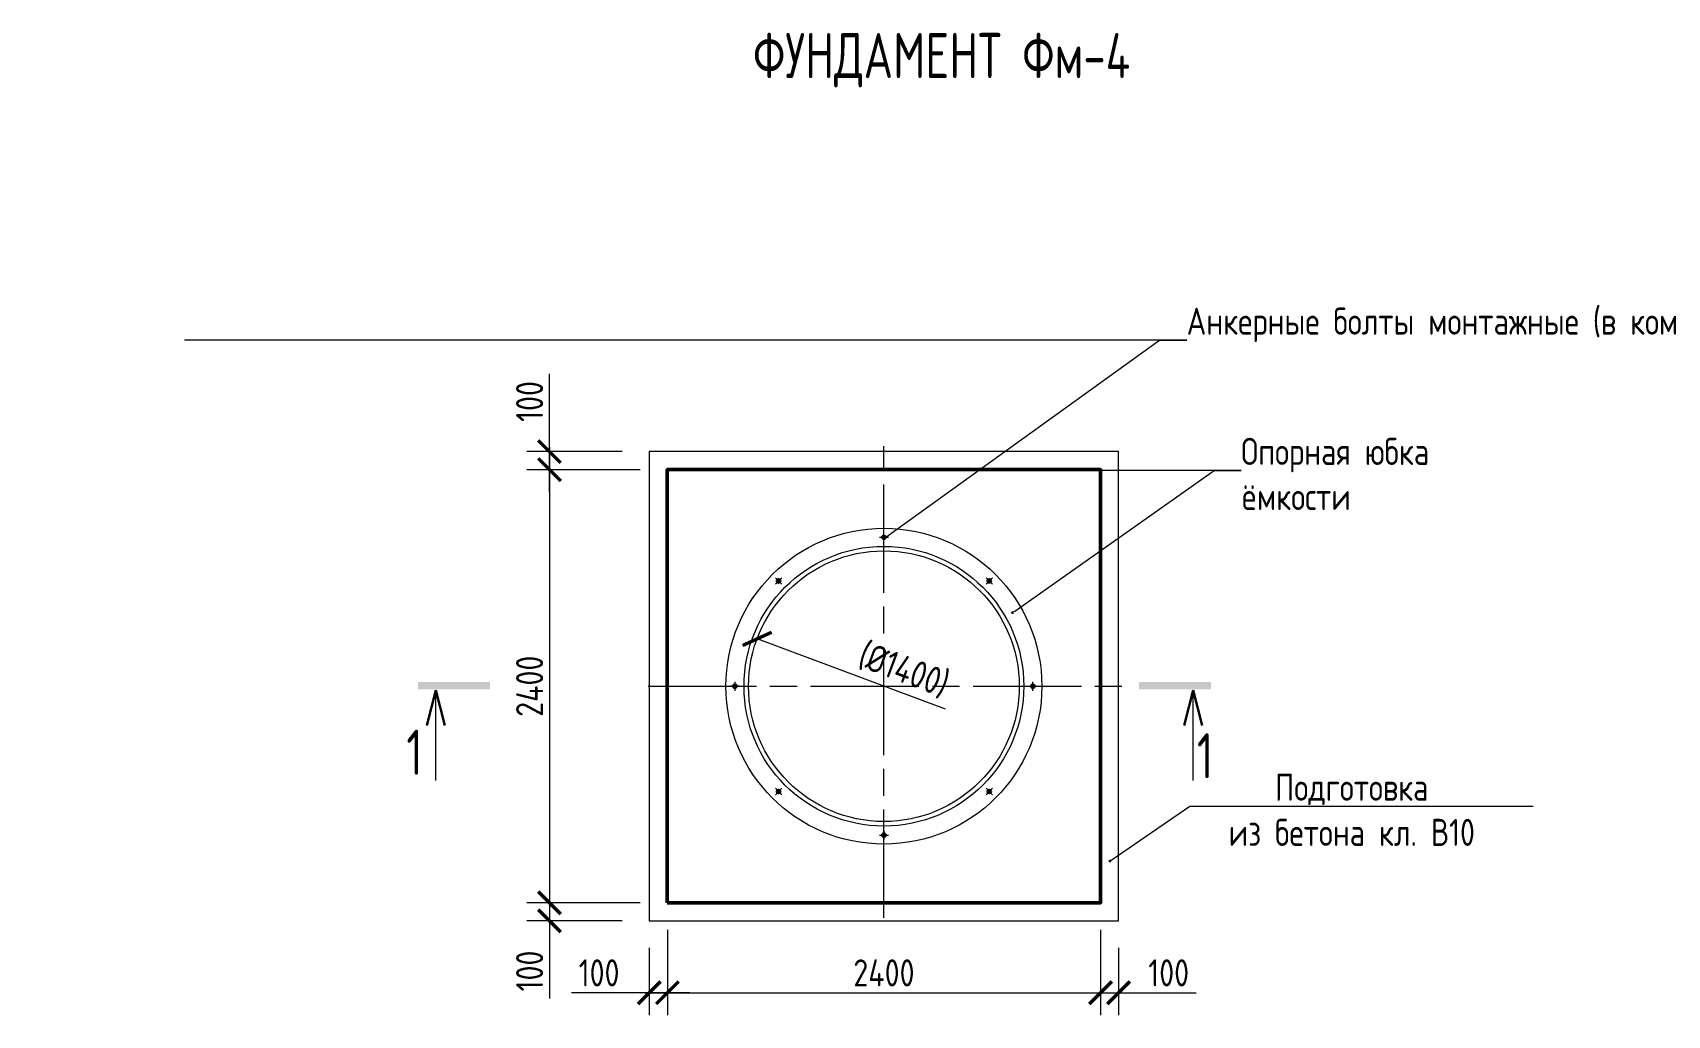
# Model space of a CAD drawing. Header units: millimetres. Extents: x 20530103 to 31271019, y 32092698 to 33532929.
# Drawn here: x 26448150 to 26466261, y 33017190 to 33028080 of the extents above; entities that cross this region are included whole.
import ezdxf
from ezdxf import colors
from ezdxf.entities.mleader import LeaderData, LeaderLine
from ezdxf.enums import TextEntityAlignment as Align
from ezdxf.lldxf.tags import DXFTag
from ezdxf.math import Vec2, Vec3

# ---------------------------------------------------------------- set-up
doc = ezdxf.new("R2010")
doc.units = ezdxf.units.MM
doc.linetypes.add('AM_ISO08W050', pattern=[18, 12, -1.5, 3, -1.5])
doc.styles.add('GOST 2.304', font='GOST.TTF')
tags = doc.linetypes.add('5-2', pattern=[3.5, 2.5, -1]).pattern_tags.tags
tags[6:7] = [DXFTag(74, 4), DXFTag(75, 0), DXFTag(340, '0'), DXFTag(46, 1.0), DXFTag(50, 0.0), DXFTag(44, 0.0), DXFTag(45, 0.0)]
tags[4:5] = [DXFTag(74, 4), DXFTag(75, 0), DXFTag(340, '0'), DXFTag(46, 1.0), DXFTag(50, 0.0), DXFTag(44, 0.0), DXFTag(45, 0.0)]
doc.dimstyles.new('м20', dxfattribs={"dimscale": 100, "dimtxt": 3, "dimasz": 2.5, "dimexe": 2.5, "dimexo": 3, "dimgap": 0.7, "dimtad": 1, "dimdec": 0, "dimlfac": 0.2, "dimtxsty": 'GOST 2.304', "dimblk": 'ARCHTICK', "dimcen": 2.5, "dimdle": 2.5, "dimclrd": 7, "dimclre": 7, "dimclrt": 256, "dimadec": 1, "dimazin": 0, "dimtfac": 1, "dimtdec": 0, "dimtmove": 0, "dimatfit": 3, "dimldrblk": 'NONE', "dimfxl": 1, "dimlwd": 20, "dimlwe": 20, "dimarcsym": 0})

# ---------------------------------------------------------------- blocks, each defined once
blk = doc.blocks.new('_None')
blk = doc.blocks.new('_ArchTick')
at = {"color": 0, "linetype": 'ByBlock', "const_width": 0.15}
blk.add_lwpolyline([(-0.5, -0.5), (0.5, 0.5)], dxfattribs=at)
blk = doc.blocks.new('*D481')
at = {"color": 7, "linetype": 'Continuous', "lineweight": 20, "transparency": 16777216}
for p, q in [((26453876, 33023437), (26453876, 33024299)), ((26454682, 33023437), (26453626, 33023437)), ((26453876, 33022987), (26453876, 33023437)), ((26454882, 33023237), (26453626, 33023237))]:
    blk.add_line(p, q, dxfattribs=at)
at = {"color": 7, "linetype": 'Continuous', "lineweight": 20, "transparency": 16777216, "xscale": 250, "yscale": 250, "zscale": 250}
for p, rotation in [((26453876, 33023437), 90), ((26453876, 33023237), 270)]:
    blk.add_blockref('_ArchTick', p, dxfattribs=dict(at, rotation=rotation))
at = {"color": 7, "linetype": 'Continuous', "lineweight": 20, "transparency": 16777216, "insert": (26453656, 33023993), "char_height": 300, "attachment_point": 5, "rotation": 90, "style": 'GOST 2.304'}
blk.add_mtext('100', dxfattribs=at)
blk = doc.blocks.new('*D482')
at = {"color": 7, "linetype": 'Continuous', "lineweight": 20, "transparency": 16777216}
for p, q in [((26454882, 33018437), (26453626, 33018437)), ((26453876, 33018437), (26453876, 33017987)), ((26454682, 33018237), (26453626, 33018237)), ((26453876, 33018237), (26453876, 33017376))]:
    blk.add_line(p, q, dxfattribs=at)
at = {"color": 7, "linetype": 'Continuous', "lineweight": 20, "transparency": 16777216, "xscale": 250, "yscale": 250, "zscale": 250}
for p, rotation in [((26453876, 33018437), 90), ((26453876, 33018237), 270)]:
    blk.add_blockref('_ArchTick', p, dxfattribs=dict(at, rotation=rotation))
at = {"color": 7, "linetype": 'Continuous', "lineweight": 20, "transparency": 16777216, "insert": (26453656, 33017681), "char_height": 300, "attachment_point": 5, "rotation": 90, "style": 'GOST 2.304'}
blk.add_mtext('100', dxfattribs=at)
blk = doc.blocks.new('*D483')
at = {"color": 7, "linetype": 'Continuous', "lineweight": 20, "transparency": 16777216}
for p, q in [((26453876, 33023487), (26453876, 33018187)), ((26454882, 33023237), (26453626, 33023237)), ((26454882, 33018437), (26453626, 33018437))]:
    blk.add_line(p, q, dxfattribs=at)
at = {"color": 7, "linetype": 'Continuous', "lineweight": 20, "transparency": 16777216, "xscale": 250, "yscale": 250, "zscale": 250}
for p, rotation in [((26453876, 33023237), 90), ((26453876, 33018437), 270)]:
    blk.add_blockref('_ArchTick', p, dxfattribs=dict(at, rotation=rotation))
at = {"color": 7, "linetype": 'Continuous', "lineweight": 20, "transparency": 16777216, "insert": (26453656, 33020837), "char_height": 300, "attachment_point": 5, "rotation": 90, "style": 'GOST 2.304'}
blk.add_mtext('2400', dxfattribs=at)
blk = doc.blocks.new('*D484')
at = {"color": 7, "linetype": 'Continuous', "lineweight": 20, "transparency": 16777216}
for p, q in [((26455182, 33018137), (26455182, 33017190)), ((26454982, 33017937), (26454982, 33017190)), ((26454982, 33017440), (26454120, 33017440)), ((26455432, 33017440), (26454982, 33017440))]:
    blk.add_line(p, q, dxfattribs=at)
at = {"color": 7, "linetype": 'Continuous', "lineweight": 20, "transparency": 16777216, "xscale": 250, "yscale": 250, "zscale": 250, "rotation": 180}
blk.add_blockref('_ArchTick', (26454982, 33017440), dxfattribs=at)
at = {"color": 7, "linetype": 'Continuous', "lineweight": 20, "transparency": 16777216, "xscale": 250, "yscale": 250, "zscale": 250}
blk.add_blockref('_ArchTick', (26455182, 33017440), dxfattribs=at)
at = {"color": 7, "linetype": 'Continuous', "lineweight": 20, "transparency": 16777216, "insert": (26454426, 33017660), "char_height": 300, "attachment_point": 5, "style": 'GOST 2.304'}
blk.add_mtext('100', dxfattribs=at)
blk = doc.blocks.new('*D485')
at = {"color": 7, "linetype": 'Continuous', "lineweight": 20, "transparency": 16777216}
for p, q in [((26459982, 33018137), (26459982, 33017190)), ((26460182, 33017937), (26460182, 33017190)), ((26459982, 33017440), (26460432, 33017440)), ((26460182, 33017440), (26461043, 33017440))]:
    blk.add_line(p, q, dxfattribs=at)
at = {"color": 7, "linetype": 'Continuous', "lineweight": 20, "transparency": 16777216, "xscale": 250, "yscale": 250, "zscale": 250, "rotation": 180}
blk.add_blockref('_ArchTick', (26459982, 33017440), dxfattribs=at)
at = {"color": 7, "linetype": 'Continuous', "lineweight": 20, "transparency": 16777216, "xscale": 250, "yscale": 250, "zscale": 250}
blk.add_blockref('_ArchTick', (26460182, 33017440), dxfattribs=at)
at = {"color": 7, "linetype": 'Continuous', "lineweight": 20, "transparency": 16777216, "insert": (26460737, 33017660), "char_height": 300, "attachment_point": 5, "style": 'GOST 2.304'}
blk.add_mtext('100', dxfattribs=at)
blk = doc.blocks.new('*D486')
at = {"color": 7, "linetype": 'Continuous', "lineweight": 20, "transparency": 16777216}
for p, q in [((26455182, 33018137), (26455182, 33017190)), ((26459982, 33018137), (26459982, 33017190)), ((26454932, 33017440), (26460232, 33017440))]:
    blk.add_line(p, q, dxfattribs=at)
at = {"color": 7, "linetype": 'Continuous', "lineweight": 20, "transparency": 16777216, "xscale": 250, "yscale": 250, "zscale": 250, "rotation": 180}
blk.add_blockref('_ArchTick', (26455182, 33017440), dxfattribs=at)
at = {"color": 7, "linetype": 'Continuous', "lineweight": 20, "transparency": 16777216, "xscale": 250, "yscale": 250, "zscale": 250}
blk.add_blockref('_ArchTick', (26459982, 33017440), dxfattribs=at)
at = {"color": 7, "linetype": 'Continuous', "lineweight": 20, "transparency": 16777216, "insert": (26457582, 33017660), "char_height": 300, "attachment_point": 5, "style": 'GOST 2.304'}
blk.add_mtext('2400', dxfattribs=at)
blk = doc.blocks.new('*D501')
at = {"color": 7, "linetype": 'Continuous', "lineweight": 20, "transparency": 16777216}
blk.add_line((26458264, 33020582), (26456177, 33021362), dxfattribs=at)
at = {"color": 7, "linetype": 'Continuous', "lineweight": 20, "transparency": 16777216, "xscale": 250, "yscale": 250, "zscale": 250, "rotation": 159.5142648349512}
blk.add_blockref('_ArchTick', (26456177, 33021362), dxfattribs=at)
at = {"color": 7, "linetype": 'Continuous', "lineweight": 20, "transparency": 16777216, "insert": (26457800, 33021013), "char_height": 300, "attachment_point": 5, "rotation": 339.5143, "style": 'GOST 2.304'}
blk.add_mtext('(%%C1400)', dxfattribs=at)
blk = doc.blocks.new('_Dot')
at = {"color": 0, "linetype": 'ByBlock', "lineweight": -2}
blk.add_line((-0.5, 0), (-1, 0), dxfattribs=at)
at = {"color": 0, "linetype": 'ByBlock', "const_width": 0.5}
blk.add_lwpolyline([(-0.25, 0, 1), (0.25, 0, 1)], format="xyb", close=True, dxfattribs=at)

msp = doc.modelspace()

# ---------------------------------------------------------------- hatches: boundary and pattern name
at = {"linetype": 'Continuous', "lineweight": 20}
h = msp.add_hatch(color=7, dxfattribs=at)
h.dxf.hatch_style = 1
h.paths.add_polyline_path([(26452417.9274, 33020883.2582), (26452417.9274, 33020803.2582), (26453217.9274, 33020803.2582), (26453217.9274, 33020883.2582)])
h = msp.add_hatch(color=7, dxfattribs=at)
h.dxf.hatch_style = 1
h.paths.add_polyline_path([(26461206.7837, 33020883.2582), (26461206.7837, 33020803.2582), (26460406.7837, 33020803.2582), (26460406.7837, 33020883.2582)])

# ---------------------------------------------------------------- linework, layer by layer
at = {"color": 1, "linetype": 'AM_ISO08W050', "lineweight": 20, "ltscale": 100}
for p, q in [((26457581.6484, 33018271.2806), (26457581.6484, 33023495.8584)), ((26454969.4164, 33020837.2107), (26460229.1523, 33020837.2107))]:
    msp.add_line(p, q, dxfattribs=at)
at = {"color": 7, "linetype": 'Continuous', "lineweight": 20}
for p, q in [((26457531.6484, 33022487.7921), (26457631.6484, 33022487.7921)), ((26457581.6484, 33022437.7921), (26457581.6484, 33022537.7921)), ((26456449.8665, 33022039.7033), (26456379.1559, 33021968.9926)), ((26456449.8665, 33021968.9926), (26456379.1559, 33022039.7033)), ((26458713.4303, 33022039.7033), (26458784.141, 33021968.9926)), ((26458713.4303, 33021968.9926), (26458784.141, 33022039.7033)), ((26455931.0671, 33020887.2107), (26455931.0671, 33020787.2107)), ((26459232.2298, 33020787.2107), (26459232.2298, 33020887.2107)), ((26452617.9274, 33019792.862), (26452617.9274, 33020792.862)), ((26455981.0671, 33020837.2107), (26455881.0671, 33020837.2107)), ((26459182.2298, 33020837.2107), (26459282.2298, 33020837.2107)), ((26461006.7837, 33019792.862), (26461006.7837, 33020792.862)), ((26456449.8665, 33019634.7182), (26456379.1559, 33019705.4288)), ((26456449.8665, 33019705.4288), (26456379.1559, 33019634.7182)), ((26458713.4303, 33019634.7182), (26458784.141, 33019705.4288)), ((26458713.4303, 33019705.4288), (26458784.141, 33019634.7182)), ((26457581.6484, 33019236.6294), (26457581.6484, 33019136.6294)), ((26457531.6484, 33019186.6294), (26457631.6484, 33019186.6294))]:
    msp.add_line(p, q, dxfattribs=at)
at = {"color": 7, "linetype": 'Continuous', "lineweight": 30}
for p, q in [((26452617.9274, 33020792.862), (26452517.9274, 33020400.7181)), ((26452617.9274, 33020792.862), (26452717.9274, 33020400.7181)), ((26461006.7837, 33020792.862), (26460906.7837, 33020400.7181)), ((26461006.7837, 33020792.862), (26461106.7837, 33020400.7181))]:
    msp.add_line(p, q, dxfattribs=at)
at = {"color": 7, "linetype": 'Continuous', "lineweight": 20}
msp.add_lwpolyline([(26454981.6484, 33018237.2107), (26460181.6484, 33018237.2107), (26460181.6484, 33023437.2107), (26454981.6484, 33023437.2107)], close=True, dxfattribs=at)
at = {"color": 7, "linetype": 'Continuous', "lineweight": 50}
msp.add_lwpolyline([(26455181.6484, 33018437.2107), (26459981.6484, 33018437.2107), (26459981.6484, 33023237.2107), (26455181.6484, 33023237.2107)], close=True, dxfattribs=at)
at = {"color": 7, "linetype": '5-2', "lineweight": 20, "ltscale": 100}
for radius in [1750, 1550, 1500]:
    msp.add_circle((26457581.6484, 33020837.2107), radius, dxfattribs=at)
at = {"color": 7, "linetype": 'Continuous', "lineweight": 30}
for centre in [(26457581.6484, 33022487.7921), (26456414.5112, 33022004.348), (26458748.7857, 33022004.348), (26455931.0671, 33020837.2107), (26459232.2298, 33020837.2107), (26456414.5112, 33019670.0735), (26458748.7857, 33019670.0735), (26457581.6484, 33019186.6294)]:
    msp.add_circle(centre, 20, dxfattribs=at)

# ---------------------------------------------------------------- texts
at = {"color": 7, "lineweight": 20, "style": 'GOST 2.304', "width": 0.9}
for s, p in [('ФУНДАМЕНТ Фм-4', (26458221.0116, 33027577.0236)), ('1', (26452381.8785, 33019855.5648)), ('1', (26461140.7752, 33019816.0781))]:
    msp.add_text(s, height=500, dxfattribs=at).set_placement(p, align=Align.CENTER)

# ---------------------------------------------------------------- dimensions: what is measured, and where the dimension line sits
at = {"color": 7, "linetype": 'Continuous', "lineweight": 20}
for base, p2, picture, middle in [((26453876.2992, 33023437.2107), (26454981.6484, 33023437.2107), '*D481', (26453656.2992, 33023992.925)), ((26453876.2992, 33018437.2107), (26455181.6484, 33018437.2107), '*D483', (26453656.2992, 33020837.2107))]:
    dim = msp.add_linear_dim(base=base, p1=(26455181.6484, 33023237.2107), p2=p2, angle=90, dimstyle='м20', override={"dimlfac": 0.5, "dimclrt": 7}, dxfattribs=at)
    dim.commit()
    dim.dimension.update_dxf_attribs({"geometry": picture, "text_midpoint": middle})
dim = msp.add_diameter_dim_2p(p1=(26458986.7875, 33020312.2495), p2=(26456176.5094, 33021362.172), text='(%%C1400)', dimstyle='м20', override={"dimlfac": 0.5, "dimclrt": 7}, dxfattribs=at)
dim.commit()
dim.dimension.update_dxf_attribs({"geometry": '*D501', "text_midpoint": (26457715.9886, 33020787.0211), "dimtype": 163})
dim = msp.add_linear_dim(base=(26453876.2992, 33018437.2107), p1=(26454981.6484, 33018237.2107), p2=(26455181.6484, 33018437.2107), angle=90, dimstyle='м20', override={"dimlfac": 0.5, "dimclrt": 7}, dxfattribs=at)
dim.commit()
dim.dimension.update_dxf_attribs({"geometry": '*D482', "text_midpoint": (26453876.2992, 33017681.4965), "dimtype": 160})
for base, p1, p2, picture, middle in [((26454981.6484, 33017439.6403), (26455181.6484, 33018437.2107), (26454981.6484, 33018237.2107), '*D484', (26454425.9342, 33017439.6403)), ((26459981.6484, 33017439.6403), (26460181.6484, 33018237.2107), (26459981.6484, 33018437.2107), '*D485', (26460737.3627, 33017439.6403))]:
    dim = msp.add_linear_dim(base=base, p1=p1, p2=p2, dimstyle='м20', override={"dimlfac": 0.5, "dimclrt": 7}, dxfattribs=at)
    dim.commit()
    dim.dimension.update_dxf_attribs({"geometry": picture, "text_midpoint": middle, "dimtype": 160})
dim = msp.add_linear_dim(base=(26459981.6484, 33017439.6403), p1=(26455181.6484, 33018437.2107), p2=(26459981.6484, 33018437.2107), dimstyle='м20', override={"dimlfac": 0.5, "dimclrt": 7}, dxfattribs=at)
dim.commit()
dim.dimension.update_dxf_attribs({"geometry": '*D486', "text_midpoint": (26457581.6484, 33017659.6403)})

# ---------------------------------------------------------------- leaders
ml = msp.add_multileader_mtext('Standard', dxfattribs=at)
ml.set_content('{\\C7;Болт распорный монтажный\\P (в комплекте поставки)}', color=84, style='GOST 2.304')
ml.set_leader_properties(linetype='Continuous', lineweight=20)
ml.set_arrow_properties(name='NONE')
ml.build(insert=Vec2(0, 0))
ml.multileader.update_dxf_attribs({"text_left_attachment_type": 6, "text_right_attachment_type": 6, "dogleg_length": 3, "arrow_head_size": 30, "scale": 100})
ctx = ml.context
ctx.base_point, ctx.scale, ctx.char_height, ctx.arrow_head_size, ctx.landing_gap_size, ctx.plane_origin = Vec3(26395803.9504, 33027652.9781), 100, 300, 30, 0, Vec3(26393647.9735, 33026685.9856)
ctx.left_attachment, ctx.right_attachment = 6, 6
notes = []
notes.append((ctx, [(0, (1, 1, 0), (26395503.9504, 33027652.9781), (1, 0), 300, [(0, [(26393235.2026, 33025399.6988)], 0, [])])]))
ctx.mtext.insert, ctx.mtext.width, ctx.mtext.defined_height, ctx.mtext.flow_direction = Vec3(26395803.9504, 33028012.9781), 5663.07798, 1542.8226, 5
ml = msp.add_multileader_mtext('Standard', dxfattribs=at)
ml.set_content('Болт распорный монтажный\\P (в комплекте поставки)', color=84, style='GOST 2.304')
ml.set_leader_properties(linetype='Continuous', lineweight=20)
ml.set_arrow_properties(name='NONE')
ml.build(insert=Vec2(0, 0))
ml.multileader.update_dxf_attribs({"text_left_attachment_type": 6, "text_right_attachment_type": 6, "dogleg_length": 3, "arrow_head_size": 30, "scale": 100})
ctx = ml.context
ctx.base_point, ctx.scale, ctx.char_height, ctx.arrow_head_size, ctx.landing_gap_size, ctx.plane_origin = Vec3(26206845.6976, 33027486.131), 100, 300, 30, 0, Vec3(26204689.7208, 33026519.1385)
ctx.left_attachment, ctx.right_attachment = 6, 6
notes.append((ctx, [(0, (1, 1, 0), (26206545.6976, 33027486.131), (1, 0), 300, [(0, [(26204276.9498, 33025232.8517)], 0, [])])]))
ctx.mtext.insert, ctx.mtext.width, ctx.mtext.defined_height, ctx.mtext.flow_direction = Vec3(26206845.6976, 33027846.131), 5663.07798, 1542.8226, 5
ml = msp.add_multileader_mtext('Standard', dxfattribs=at)
ml.set_content('{\\C7;Анкерные болты монтажные (в комплекте с ёмкостью)}', color=84, style='GOST 2.304')
ml.set_leader_properties(linetype='Continuous', lineweight=20)
ml.set_arrow_properties(name='NONE')
ml.build(insert=Vec2(0, 0))
ml.multileader.update_dxf_attribs({"text_left_attachment_type": 6, "text_right_attachment_type": 6, "dogleg_length": 3, "arrow_head_size": 30, "scale": 100})
ctx = ml.context
ctx.base_point, ctx.scale, ctx.char_height, ctx.arrow_head_size, ctx.landing_gap_size, ctx.plane_origin = Vec3(26460936.4883, 33024672.8561), 100, 300, 30, 0, Vec3(26458780.5115, 33024094.8219)
ctx.left_attachment, ctx.right_attachment = 6, 6
notes.append((ctx, [(0, (1, 1, 0), (26460636.4883, 33024672.8561), (1, 0), 300, [(0, [(26457601.6484, 33022487.7921)], 0, [])])]))
ctx.mtext.insert, ctx.mtext.width, ctx.mtext.flow_direction = Vec3(26460936.4883, 33025032.8561), 5204.902866, 5
ml = msp.add_multileader_mtext('Standard', dxfattribs=at)
ml.set_content('{\\C7;Опорная юбка\\Pёмкости}', color=84, style='GOST 2.304')
ml.set_leader_properties(linetype='Continuous', lineweight=20)
ml.set_arrow_properties(name='DOT')
ml.build(insert=Vec2(0, 0))
ml.multileader.update_dxf_attribs({"text_left_attachment_type": 6, "text_right_attachment_type": 6, "dogleg_length": 3, "arrow_head_size": 30, "scale": 100})
ctx = ml.context
ctx.base_point, ctx.scale, ctx.char_height, ctx.arrow_head_size, ctx.landing_gap_size, ctx.plane_origin = Vec3(26461539.7018, 33023229.687), 100, 300, 30, 0, Vec3(26455912.6137, 33018494.9027)
ctx.left_attachment, ctx.right_attachment = 6, 6
notes.append((ctx, [(0, (1, 1, 0), (26461239.7018, 33023229.687), (1, 0), 300, [(0, [(26459005.9812, 33021652.0058)], 0, [])])]))
ctx.mtext.insert, ctx.mtext.flow_direction = Vec3(26461539.7018, 33023589.687), 5
ml = msp.add_multileader_mtext('Standard', dxfattribs=at)
ml.set_content('{\\C7;Шов бетонирования}', color=84, style='GOST 2.304')
ml.set_leader_properties(linetype='Continuous', lineweight=20)
ml.set_arrow_properties(name='NONE')
ml.build(insert=Vec2(0, 0))
ml.multileader.update_dxf_attribs({"text_left_attachment_type": 6, "text_right_attachment_type": 6, "dogleg_length": 3, "arrow_head_size": 30, "scale": 100})
ctx = ml.context
ctx.base_point, ctx.scale, ctx.char_height, ctx.arrow_head_size, ctx.landing_gap_size, ctx.plane_origin = Vec3(26353881.553, 33023186.1696), 100, 300, 30, 0, Vec3(26356159.1458, 33021762.3859)
ctx.left_attachment, ctx.right_attachment, ctx.text_align_type = 6, 6, 1
notes.append((ctx, [(1, (1, 1, 0), (26353581.553, 33023186.1696), (1, 0), 300, [(0, [(26352654.1138, 33018490.8763)], 0, [])])]))
ctx.mtext.insert, ctx.mtext.width, ctx.mtext.alignment, ctx.mtext.flow_direction = Vec3(26355188.4969, 33023561.1696), 2732.348637, 2, 5
ml = msp.add_multileader_mtext('Standard', dxfattribs=at)
ml.set_content('{\\C7;А}', color=84, style='GOST 2.304')
ml.set_leader_properties(linetype='Continuous', lineweight=20)
ml.set_arrow_properties(name='NONE')
ml.build(insert=Vec2(0, 0))
ml.multileader.update_dxf_attribs({"text_left_attachment_type": 6, "text_right_attachment_type": 6, "dogleg_length": 3, "arrow_head_size": 30, "scale": 100})
ctx = ml.context
ctx.base_point, ctx.scale, ctx.char_height, ctx.arrow_head_size, ctx.landing_gap_size, ctx.plane_origin = Vec3(26474823.7549, 33018227.5855), 100, 500, 30, 0, Vec3(26469189.1624, 33012386.7061)
ctx.left_attachment, ctx.right_attachment, ctx.text_align_type = 6, 6, 1
notes.append((ctx, [(1, (1, 1, 0), (26474523.7549, 33018227.5855), (1, 0), 300, [(0, [(26473369.8517, 33020756.7015)], 0, [])])]))
ctx.mtext.insert, ctx.mtext.width, ctx.mtext.defined_height, ctx.mtext.alignment, ctx.mtext.flow_direction = Vec3(26474981.2549, 33018827.5855), 456.997942, 939.3198, 2, 5
ml = msp.add_multileader_mtext('Standard', dxfattribs=at)
ml.set_content('{\\C7;Подготовка\\Pиз бетона кл. В10}', color=84, style='GOST 2.304')
ml.set_leader_properties(linetype='Continuous', lineweight=20)
ml.set_arrow_properties(name='DOT')
ml.build(insert=Vec2(0, 0))
ml.multileader.update_dxf_attribs({"text_left_attachment_type": 6, "text_right_attachment_type": 6, "dogleg_length": 3, "arrow_head_size": 30, "scale": 100})
ctx = ml.context
ctx.base_point, ctx.scale, ctx.char_height, ctx.arrow_head_size, ctx.landing_gap_size, ctx.plane_origin = Vec3(26461271.2354, 33019507.2739), 100, 300, 30, 0, Vec3(26459468.1843, 33019274.6973)
ctx.left_attachment, ctx.right_attachment, ctx.text_align_type = 6, 6, 1
notes.append((ctx, [(0, (1, 1, 0), (26460971.2354, 33019507.2739), (1, 0), 300, [(0, [(26460085.4198, 33018900.0945)], 0, [])])]))
ctx.mtext.insert, ctx.mtext.alignment, ctx.mtext.flow_direction = Vec3(26462765.2023, 33019867.2739), 2, 5
for ctx, leaders in notes:
    for number, flags, end, landing, length, lines in leaders:
        leader = LeaderData()
        leader.index, (leader.has_last_leader_line, leader.has_dogleg_vector, leader.attachment_direction) = number, flags
        leader.last_leader_point, leader.dogleg_vector, leader.dogleg_length = Vec3(end), Vec3(landing), length
        for number, points, colour, breaks in lines:
            line = LeaderLine()
            line.index, line.vertices, line.color, line.breaks = number, Vec3.list(points), colors.encode_raw_color(colour), breaks
            leader.lines.append(line)
        ctx.leaders.append(leader)

doc.saveas('drawing.dxf')
